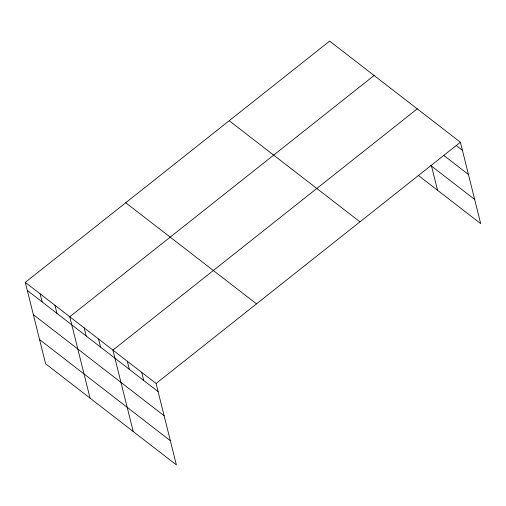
<?xml version="1.0" encoding="UTF-8"?>
<svg xmlns="http://www.w3.org/2000/svg" width="506" height="506" viewBox="0 0 506 506"><rect width="100%" height="100%" fill="white"/><g stroke="black" fill="none" stroke-linecap="round" stroke-linejoin="round"><path stroke-width="0.76" d="M25.3 282.367L156.076 383.485L176.373 464.887L45.597 363.77L25.3 282.367L329.627 41.112L460.403 142.23L480.7 223.633L418.158 175.272M374.092 75.495L69.765 316.75L90.062 398.152M417.248 108.86L112.92 350.114L133.217 431.517M156.076 383.485L460.403 142.23M456.165 145.488L462.421 150.326M443.439 155.171L468.455 174.513M430.264 165.108L474.666 199.44M229.199 120.725L359.975 221.843M125.728 202.754L256.504 303.872M27.318 290.463L158.093 391.581M33.352 314.656L164.127 415.774M39.563 339.577L170.339 440.694M431.51 166.069L437.545 190.262M141.686 372.359L143.71 380.455M127.303 361.24L129.321 369.336M98.531 338.995L100.555 347.091M84.148 327.869L86.165 335.965M54.945 305.289L56.963 313.385M40.119 293.828L42.137 301.924"/></g></svg>
